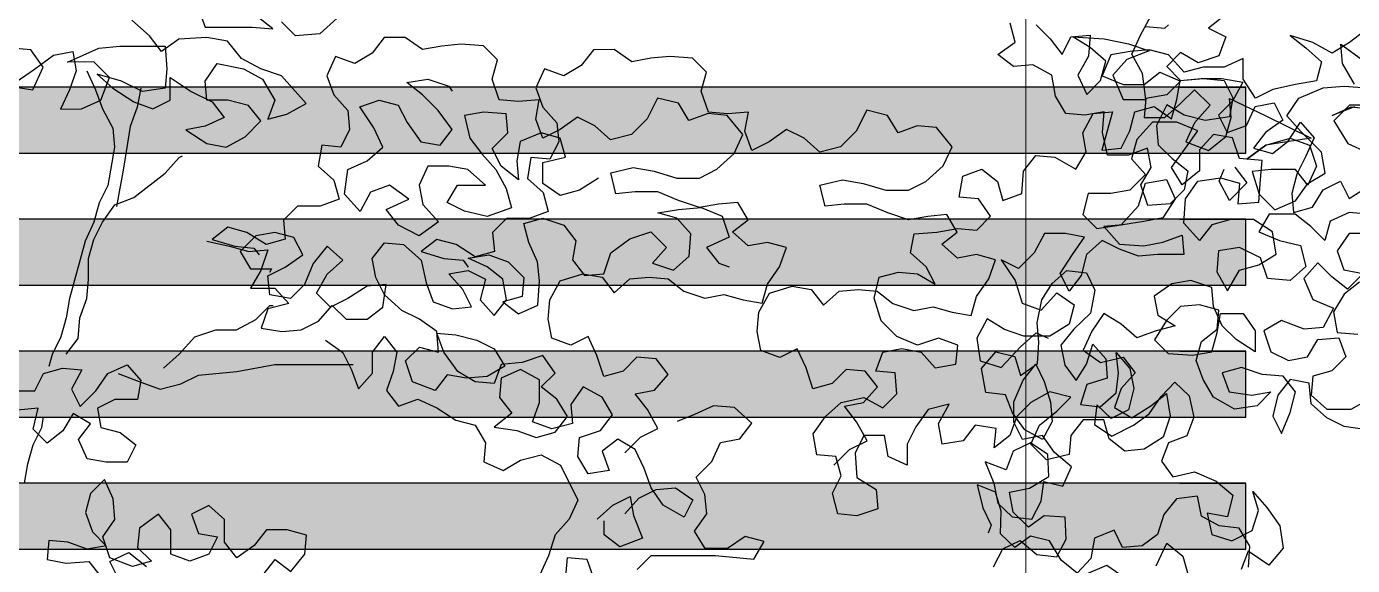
# Model space of a CAD drawing. Header units: millimetres. Extents: x 1564 to 2013, y 216 to 285.
# Drawn here: x 1611.026 to 1614.038, y 227.813 to 229.038 of the extents above; entities that cross this region are included whole.
import ezdxf

# ---------------------------------------------------------------- set-up
doc = ezdxf.new("R2010")
doc.units = ezdxf.units.MM
doc.header["$LTSCALE"] = 10
doc.layers.get('0').update_dxf_attribs({"color": 90})
doc.layers.add('CIEL', color=8, linetype='Continuous')
doc.layers.add('ÁRVORE PRESERVADA', color=252, linetype='Continuous')
doc.layers.add('COTA', color=90, linetype='Continuous', lineweight=9)

# ---------------------------------------------------------------- blocks, each defined once
blk = doc.blocks.new('A$C338F7350')
for points in [[(9.852, 10.3926), (9.8076, 10.3579), (9.857, 10.3333), (9.8373, 10.2789), (9.778, 10.2591), (9.7286, 10.2887), (9.6891, 10.2491), (9.7286, 10.2096), (9.7929, 10.2146), (9.8522, 10.2097), (9.877, 10.1603), (9.8671, 10.1059), (9.7979, 10.096), (9.7386, 10.1108), (9.6892, 10.1404), (9.6596, 10.081), (9.6646, 10.0267), (9.7041, 9.9872), (9.7486, 9.9526), (9.7388, 9.8982), (9.6993, 9.8587), (9.6351, 9.8537), (9.6152, 9.9129), (9.6448, 9.9624), (9.6349, 10.0168), (9.5806, 9.9969), (9.5212, 9.9969), (9.5064, 10.0611), (9.5112, 10.1204), (9.4569, 10.1105), (9.4025, 10.1154), (9.3728, 10.1648), (9.3629, 10.2241), (9.3085, 10.2537), (9.2541, 10.2487), (9.2096, 10.2833), (9.259, 10.3179), (9.2441, 10.3723)], [(9.3183, 10.3674), (9.3578, 10.3279), (9.3925, 10.2834), (9.4171, 10.3329), (9.4715, 10.3379), (9.4666, 10.2785), (9.437, 10.2242), (9.4618, 10.1698), (9.5013, 10.2094), (9.5161, 10.2638), (9.4715, 10.3033), (9.4221, 10.3329), (9.5111, 10.328), (9.5803, 10.3133), (9.6396, 10.2935), (9.5754, 10.2688), (9.5359, 10.2242), (9.5656, 10.1551), (9.6298, 10.1551), (9.6199, 10.2293), (9.5902, 10.2836), (9.6148, 10.338), (9.6444, 10.3924)], [(9.6296, 10.3627), (9.684, 10.3578), (9.6939, 10.3677)], [(6.4097, 10.1924), (6.469, 10.1825), (6.4986, 10.2468), (6.4639, 10.2962), (6.4096, 10.3011)], [(6.4096, 10.1973), (6.4739, 10.2418), (6.5282, 10.2814), (6.5825, 10.2914), (6.5925, 10.237), (6.5728, 10.1826), (6.5481, 10.1282), (6.6074, 10.1283), (6.6618, 10.1531), (6.6864, 10.2173), (6.6419, 10.2618), (6.5677, 10.2617), (6.6567, 10.3013), (6.716, 10.3063), (6.8445, 10.3064), (6.8495, 10.2422), (6.8446, 10.1878), (6.7803, 10.1779), (6.721, 10.2075), (6.6518, 10.2272), (6.6963, 10.1877), (6.7557, 10.1482), (6.81, 10.1285), (6.8595, 10.1532), (6.8594, 10.2175), (6.9187, 10.178), (6.9781, 10.1484), (7.0127, 10.104), (6.9584, 10.0792), (6.904, 10.0693), (6.9634, 10.0298), (7.0177, 10.0199), (7.0721, 10.0496), (7.1165, 10.0942), (7.0819, 10.1386), (7.0226, 10.1534), (6.9632, 10.1533), (6.9583, 10.2077), (6.9928, 10.2572), (7.067, 10.2424), (7.1213, 10.2128), (7.156, 10.1535), (7.1363, 10.0991), (7.1906, 10.114), (7.245, 10.1437), (7.1757, 10.2227), (7.1164, 10.2424), (7.062, 10.272), (7.0224, 10.3214), (6.9631, 10.3313), (6.884, 10.3262), (6.8346, 10.2916), (6.8, 10.3361), (6.7505, 10.3805)], [(6.9383, 10.4153), (6.9581, 10.3609), (7.0916, 10.361), (7.1509, 10.3561), (7.1064, 10.3907)], [(7.3337, 10.386), (7.2843, 10.3414), (7.2151, 10.3364), (7.1756, 10.3759)], [(1.5668, 10.3516), (1.5224, 10.317), (1.473, 10.2873), (1.4186, 10.3169), (1.3543, 10.3366), (1.3988, 10.302), (1.4433, 10.2625), (1.4285, 10.2082), (1.3692, 10.1982), (1.305, 10.1833), (1.2556, 10.1586), (1.221, 10.2129), (1.2209, 10.2722), (1.1666, 10.2475), (1.1072, 10.2474), (1.0529, 10.2325), (1.0084, 10.2819), (0.954, 10.2967), (0.8996, 10.2917), (0.8453, 10.2818), (0.8206, 10.2224), (0.8799, 10.1978), (0.9392, 10.1978), (0.9837, 10.2325), (1.043, 10.2078), (1.0035, 10.1682), (0.9442, 10.1583), (0.9393, 10.1039), (0.9986, 10.104), (1.0431, 10.1436), (1.0826, 10.1831), (1.1271, 10.1387), (1.0827, 10.0892), (1.058, 10.0348), (1.1223, 10.0102), (1.1717, 10.0498), (1.1865, 10.1042), (1.1815, 10.1585), (1.2853, 10.1092), (1.4139, 10.0451), (1.3447, 10.0351), (1.2854, 10.0252), (1.231, 9.9856), (1.2854, 10.0252), (1.3546, 10.045), (1.4089, 10.0253), (1.4288, 9.966), (1.4041, 9.9116), (1.3695, 9.956), (1.3003, 9.956), (1.2459, 9.951), (1.2657, 9.8868), (1.3103, 9.8423), (1.3695, 9.8671), (1.4041, 9.9165), (1.4535, 9.9462), (1.4436, 10.0055), (1.3842, 10.0648), (1.3446, 10.1092), (1.3792, 10.1587), (1.4483, 10.1884), (1.5076, 10.1934), (1.5719, 10.1885)], [(1.5373, 10.1341), (1.4731, 10.1094), (1.5275, 10.1341), (1.5818, 10.1292)], [(1.5373, 10.1984), (1.5026, 10.2577), (1.4976, 10.312), (1.5669, 10.2627)], [(1.5818, 10.1391), (1.5225, 10.1391), (1.4781, 10.0945), (1.5177, 10.0303), (1.5721, 10.0057)], [(8.1504, 9.1511), (8.1948, 9.1956), (8.2442, 9.2204), (8.2145, 9.2747), (8.1799, 9.3192), (8.2342, 9.3291), (8.2737, 9.3736), (8.2391, 9.4181), (8.1847, 9.423), (8.1452, 9.3834), (8.0908, 9.3685), (8.071, 9.4278), (8.0463, 9.4821), (7.9969, 9.4574), (7.9425, 9.4771), (7.9325, 9.5315), (7.9374, 9.5858), (7.967, 9.6402), (8.0313, 9.6601), (8.0856, 9.6502), (8.1203, 9.6058), (8.1647, 9.6454), (8.2191, 9.6503), (8.2735, 9.6455), (8.318, 9.6109), (8.3773, 9.5912), (8.4317, 9.6011), (8.486, 9.5863), (8.5404, 9.5765), (8.5552, 9.6309), (8.5897, 9.6803), (8.6095, 9.7347), (8.5551, 9.7495), (8.5007, 9.7396), (8.4562, 9.7791), (8.5007, 9.8137), (8.471, 9.8631), (8.4166, 9.8581), (8.3622, 9.8482), (8.3029, 9.8679), (8.2436, 9.8926), (8.1793, 9.8925), (8.125, 9.8875), (8.1101, 9.9468), (8.1743, 9.9617), (8.2336, 9.9519), (8.2979, 9.9321), (8.3622, 9.9322), (8.4116, 9.957), (8.4609, 10.0015), (8.4856, 10.0559), (8.4411, 10.1102), (8.3867, 10.1151), (8.3324, 10.0953), (8.3027, 10.1447), (8.2433, 10.1594), (8.2137, 10.1001), (8.1693, 10.0556), (8.11, 10.0407), (8.0655, 10.0802), (8.016, 10.1049), (7.9666, 10.0702), (7.9172, 10.0455), (7.8974, 10.0998), (7.9073, 10.1542), (7.8479, 10.1492), (7.7936, 10.1541), (7.7738, 10.2134), (7.7885, 10.2678), (7.749, 10.3073), (7.6847, 10.3122), (7.6303, 10.3072), (7.576, 10.2972), (7.5265, 10.3318), (7.4672, 10.3317), (7.4327, 10.2872), (7.3833, 10.2575), (7.3289, 10.2772), (7.3042, 10.2228), (7.324, 10.1685), (7.3636, 10.124), (7.3686, 10.0697), (7.3439, 10.0202), (7.2896, 10.0251), (7.2797, 9.9658), (7.3243, 9.9263), (7.3391, 9.872), (7.2848, 9.8521), (7.2205, 9.8521), (7.181, 9.8125), (7.186, 9.7581), (7.1317, 9.7433), (7.0773, 9.7778), (7.0229, 9.7926), (6.9784, 9.7579), (7.0427, 9.7382), (7.0971, 9.7333), (7.1119, 9.7136)], [(8.7441, 9.1162), (8.7886, 9.1607), (8.838, 9.1855), (8.8083, 9.2398), (8.7736, 9.2843), (8.828, 9.2942), (8.8675, 9.3387), (8.8328, 9.3832), (8.7785, 9.3881), (8.739, 9.3485), (8.6846, 9.3336), (8.6648, 9.3929), (8.64, 9.4473), (8.5906, 9.4225), (8.5362, 9.4422), (8.5263, 9.4966), (8.5312, 9.551), (8.5608, 9.6054), (8.625, 9.6252), (8.6794, 9.6154), (8.7141, 9.5709), (8.7585, 9.6105), (8.8129, 9.6155), (8.8672, 9.6106), (8.9117, 9.576), (8.9711, 9.5563), (9.0254, 9.5662), (9.0798, 9.5515), (9.1342, 9.5416), (9.149, 9.596), (9.1835, 9.6455), (9.2032, 9.6999), (9.1489, 9.7146), (9.0945, 9.7047), (9.05, 9.7442), (9.0944, 9.7788), (9.0647, 9.8282), (9.0104, 9.8232), (8.956, 9.8133), (8.8967, 9.833), (8.8374, 9.8577), (8.7731, 9.8576), (8.7187, 9.8526), (8.7039, 9.9119), (8.7681, 9.9268), (8.8274, 9.917), (8.8917, 9.8973), (8.9559, 9.8973), (9.0053, 9.9221), (9.0547, 9.9666), (9.0794, 10.021), (9.0349, 10.0753), (8.9805, 10.0802), (8.9261, 10.0604), (8.8964, 10.1098), (8.8371, 10.1246), (8.8075, 10.0652), (8.7631, 10.0207), (8.7038, 10.0058), (8.6593, 10.0453), (8.6098, 10.07), (8.5604, 10.0354), (8.511, 10.0106), (8.4912, 10.0649), (8.501, 10.1193), (8.4417, 10.1143), (8.3874, 10.1192), (8.3675, 10.1785), (8.3823, 10.2329), (8.3427, 10.2724), (8.2785, 10.2773), (8.2241, 10.2723), (8.1698, 10.2623), (8.1203, 10.2969), (8.061, 10.2968), (8.0264, 10.2523), (7.977, 10.2226), (7.9226, 10.2424), (7.898, 10.188), (7.9178, 10.1336), (7.9574, 10.0892), (7.9624, 10.0348), (7.9377, 9.9854), (7.8833, 9.9903), (7.8735, 9.9309), (7.918, 9.8914), (7.9329, 9.8371), (7.8786, 9.8173), (7.8143, 9.8172), (7.7748, 9.7776), (7.7798, 9.7233), (7.7254, 9.7084), (7.671, 9.7429), (7.6167, 9.7577), (7.5722, 9.7231), (7.6365, 9.7034), (7.6908, 9.6985), (7.7057, 9.6787)], [(1.5515, 9.6366), (1.5071, 9.602), (1.4775, 9.5525), (1.4874, 9.4932), (1.5467, 9.4883)], [(1.586, 9.775), (1.5217, 9.775), (1.4872, 9.7255), (1.507, 9.6712), (1.5614, 9.6613), (1.517, 9.6168), (1.4724, 9.6514), (1.4329, 9.6909), (1.3934, 9.6463), (1.4181, 9.5871), (1.4775, 9.5624), (1.4479, 9.508), (1.3935, 9.503), (1.3292, 9.5277), (1.2798, 9.498), (1.2996, 9.4387), (1.3491, 9.414), (1.4035, 9.4239), (1.4331, 9.4734), (1.4924, 9.4784), (1.5122, 9.424), (1.4727, 9.3845), (1.4183, 9.3696), (1.4134, 9.3152), (1.458, 9.2757), (1.5271, 9.2758), (1.5815, 9.3055)], [(1.5717, 9.2165), (1.5074, 9.2263), (1.458, 9.251), (1.4135, 9.2905), (1.4085, 9.3498), (1.3541, 9.3596), (1.3195, 9.3151), (1.3048, 9.2558), (1.3295, 9.2064), (1.3542, 9.2657), (1.3689, 9.3251), (1.3343, 9.3695), (1.275, 9.3744), (1.2157, 9.3941), (1.1613, 9.3792), (1.1811, 9.3249), (1.2454, 9.3151), (1.2997, 9.325), (1.2602, 9.2854), (1.196, 9.2755), (1.1367, 9.31), (1.107, 9.3594), (1.0871, 9.4138), (1.1019, 9.4682), (1.1464, 9.5028), (1.1513, 9.5572), (1.0969, 9.5719), (1.0425, 9.5669), (1.003, 9.5274), (0.9685, 9.473), (1.008, 9.4335), (1.0772, 9.4286), (1.1316, 9.4385), (1.1464, 9.4929), (1.1562, 9.5473), (1.2205, 9.5473), (1.2551, 9.4979), (1.2552, 9.4386), (1.2008, 9.4732), (1.1612, 9.5127), (1.1364, 9.567), (1.1314, 9.6214), (1.0721, 9.6411), (1.0177, 9.6312), (0.9684, 9.5965), (0.9783, 9.5422), (1.0277, 9.5126), (0.9734, 9.4977), (0.919, 9.4779), (0.8745, 9.5174), (0.8251, 9.547), (0.7905, 9.4975), (0.7659, 9.4431), (0.8153, 9.4086), (0.8795, 9.4235), (0.9142, 9.379), (0.8747, 9.3345), (0.855, 9.2801), (0.9044, 9.2505), (0.9588, 9.2851), (1.0032, 9.3198), (1.0131, 9.2555), (0.9934, 9.1962), (0.9391, 9.1616), (0.8847, 9.1566), (0.8402, 9.1911), (0.8253, 9.2455), (0.766, 9.2454), (0.7315, 9.2009), (0.7266, 9.1465), (0.6623, 9.1317), (0.6178, 9.1761), (0.6425, 9.2305), (0.6919, 9.2701), (0.7314, 9.3097), (0.6721, 9.3244), (0.6177, 9.2947), (0.5782, 9.2551), (0.5585, 9.2008), (0.514, 9.1661), (0.5189, 9.2205), (0.4596, 9.2303), (0.4251, 9.1858), (0.3658, 9.1759), (0.3558, 9.2352), (0.3854, 9.2896), (0.3261, 9.2747), (0.2916, 9.2252), (0.2669, 9.1758), (0.267, 9.1165), (0.2126, 9.1411), (0.2026, 9.2004), (0.1433, 9.2004), (0.1187, 9.1509), (0.1237, 9.0817), (0.1781, 9.0472), (0.1831, 8.9928), (0.1238, 8.973), (0.0694, 8.9779), (0.0545, 9.0372), (0.0792, 9.0866), (0.0643, 9.141), (0.0099, 9.1459), (0, 9.2052), (0.0345, 9.2546), (0.079, 9.2942), (0.1432, 9.3091), (0.1976, 9.2795), (0.2371, 9.3191), (0.2321, 9.3784), (0.1778, 9.3833), (0.1975, 9.4377), (0.2518, 9.4476), (0.3062, 9.4378), (0.3458, 9.3933), (0.4051, 9.4033), (0.41, 9.4576), (0.3556, 9.4774), (0.2963, 9.4575), (0.237, 9.4822), (0.1925, 9.5266), (0.1726, 9.5909), (0.1874, 9.6502), (0.2418, 9.6651), (0.2961, 9.6602), (0.3456, 9.6306), (0.3208, 9.68), (0.2763, 9.7195), (0.2861, 9.7738), (0.3504, 9.7788), (0.4097, 9.7888), (0.4641, 9.7839), (0.5036, 9.8235), (0.4689, 9.8729), (0.4145, 9.8777), (0.4244, 9.9371), (0.4787, 9.9569), (0.5232, 9.9223), (0.5381, 9.868), (0.5925, 9.8878), (0.5973, 9.9521), (0.6319, 9.9966), (0.6863, 9.9917), (0.7456, 9.9571), (0.7752, 10.0066), (0.7653, 10.0609), (0.7949, 10.1153), (0.8493, 10.1203), (0.8197, 10.0116), (0.8741, 10.0166), (0.8987, 10.066), (0.9135, 10.1204), (0.9679, 10.1353), (1.0173, 10.1007), (1.0321, 10.1551), (1.0419, 10.2095), (1.1012, 10.2145), (1.1605, 10.2145), (1.2199, 10.2047), (1.1903, 10.1503), (1.1508, 10.1107), (1.1755, 10.0613), (1.2299, 10.0811), (1.2545, 10.1355), (1.3089, 10.1455), (1.3336, 10.0961), (1.2842, 10.0614), (1.2497, 10.0169), (1.3041, 10.0021), (1.3485, 10.0368), (1.3831, 10.0912), (1.4227, 10.0467), (1.398, 9.9923), (1.3733, 9.9429), (1.3585, 9.8885), (1.3635, 9.8341), (1.4179, 9.849), (1.4475, 9.8985), (1.4969, 9.9232), (1.5217, 9.8738), (1.576, 9.9085)], [(1.5761, 9.8294), (1.5217, 9.8343), (1.4673, 9.8095), (1.4526, 9.7551), (1.413, 9.7946), (1.3685, 9.8292), (1.2943, 9.8291), (1.2647, 9.7797), (1.3241, 9.755), (1.3834, 9.7402), (1.3983, 9.6809), (1.3538, 9.6414), (1.2896, 9.6463), (1.2697, 9.7055), (1.2104, 9.7351), (1.1511, 9.7252), (1.1462, 9.6659), (1.1759, 9.6116), (1.2105, 9.6709), (1.2648, 9.6858), (1.3142, 9.7155), (1.3043, 9.7797), (1.2499, 9.8143), (1.1856, 9.8142), (1.1313, 9.7993), (1.0967, 9.7548), (1.0522, 9.8042), (1.0571, 9.8734), (1.0916, 9.9228), (1.1559, 9.9328), (1.2102, 9.918), (1.2054, 9.8587), (1.2647, 9.8637), (1.2695, 9.928), (1.2744, 9.9823), (1.2102, 9.9872), (1.1904, 10.0465), (1.136, 10.0563), (1.0965, 10.0118), (1.0965, 9.9525), (1.0471, 9.9129), (1.0174, 9.9623), (1.0569, 10.0167), (1.0915, 10.0662), (1.0322, 10.0908), (0.963, 10.0908), (0.9185, 10.0413), (0.9037, 9.9869), (0.9433, 9.9425), (0.8989, 9.898), (0.8445, 9.888), (0.7803, 9.888), (0.7655, 9.8286), (0.8051, 9.7891), (0.8743, 9.7991), (0.9236, 9.8535), (0.9433, 9.9178), (1.0026, 9.9277), (1.0274, 9.8734), (0.9929, 9.819), (0.9385, 9.809), (0.8792, 9.7991), (0.8248, 9.7941), (0.8694, 9.7447), (0.9386, 9.7398), (0.9929, 9.7498), (1.0473, 9.7696), (1.0523, 9.7152), (0.9781, 9.7152), (0.9238, 9.7102), (0.8694, 9.7299), (0.8199, 9.7546), (0.7755, 9.715), (0.7607, 9.6557), (0.7262, 9.6111), (0.7014, 9.6605), (0.736, 9.7149), (0.7705, 9.7644), (0.7161, 9.7742), (0.6568, 9.7742), (0.6272, 9.7198), (0.5828, 9.6753), (0.5333, 9.6999), (0.5729, 9.6407), (0.5927, 9.5764), (0.6471, 9.5567), (0.6916, 9.6062), (0.741, 9.5716), (0.7262, 9.5172), (0.6719, 9.4826), (0.5978, 9.4825), (0.5434, 9.5022), (0.4939, 9.5318), (0.4643, 9.4775), (0.4743, 9.4132), (0.5336, 9.3935), (0.5879, 9.4529), (0.6324, 9.4924), (0.667, 9.4776)], [(6.6221, 10.237), (6.6469, 10.1827), (6.6667, 10.1283), (6.6964, 10.074), (6.7014, 10.0196), (6.6817, 9.9109), (6.6571, 9.8614), (6.6423, 9.8071), (6.6176, 9.7527), (6.5733, 9.5895), (6.5635, 9.5352), (6.5487, 9.4808), (6.524, 9.4313), (6.5142, 9.3967)], [(8.0755, 9.9319), (8.0212, 9.8973), (7.9668, 9.8824), (7.9174, 9.917), (7.9173, 9.9763), (7.9815, 9.9912), (7.9667, 10.0455), (7.9123, 10.0603), (7.853, 10.0355), (7.8432, 9.9812), (7.8482, 9.9268), (7.7987, 9.9663), (7.7739, 10.0157), (7.8184, 10.0602), (7.8134, 10.1146), (7.7491, 10.1195), (7.6948, 10.1095), (7.7097, 10.0453), (7.7443, 10.0008), (7.7839, 9.9564), (7.8136, 9.902), (7.8285, 9.8477), (7.7593, 9.8229), (7.695, 9.8377), (7.6456, 9.8624), (7.6752, 9.9118), (7.7543, 9.9119), (7.7048, 9.9563), (7.6504, 9.9661), (7.5911, 9.9661), (7.5664, 9.9117), (7.5764, 9.8573), (7.6209, 9.808), (7.5666, 9.7684), (7.5072, 9.798), (7.4726, 9.8424), (7.5368, 9.8721), (7.4824, 9.9116), (7.4281, 9.8918), (7.3985, 9.8374), (7.3539, 9.8868), (7.3638, 9.956), (7.4181, 9.9808), (7.4626, 10.0203), (7.4378, 10.0747), (7.3982, 10.134), (7.4525, 10.1538), (7.5069, 10.139), (7.5317, 10.0896), (7.5713, 10.0353), (7.6256, 10.0254), (7.6602, 10.0699), (7.6206, 10.1243), (7.5761, 10.1687), (7.5316, 10.2033), (7.5909, 10.2132), (7.6502, 10.1935), (7.6601, 10.1787)], [(6.7754, 10.1878), (6.7656, 10.1334), (6.7458, 10.079), (6.7262, 9.9604), (6.7065, 9.8516)], [(6.5636, 9.4314), (6.5981, 9.4759), (6.603, 9.5352), (6.6227, 9.5896), (6.6276, 9.644), (6.6276, 9.7033), (6.6423, 9.7576), (6.667, 9.8071), (6.7016, 9.8565), (6.7559, 9.8764), (6.8448, 9.9456), (6.8843, 9.9902), (6.8942, 9.9951)], [(9.8821, 9.9626), (9.9167, 9.9182), (9.8673, 9.8687), (9.8376, 9.923), (9.8524, 9.9576)], [(8.1505, 8.9781), (8.19, 9.0226), (8.2394, 9.0474), (8.2938, 9.0524), (8.3432, 9.0178), (8.3186, 8.9684), (8.2592, 9.0029), (8.2246, 9.0523), (8.2048, 9.1067), (8.18, 9.161), (8.1305, 9.1906), (8.0861, 9.156), (8.1059, 9.1016), (8.0466, 9.0917), (8.0169, 9.1411), (8.0218, 9.1955), (8.0811, 9.2153), (8.1157, 9.2598), (8.086, 9.3092), (8.0316, 9.3388), (7.997, 9.2893), (8.002, 9.235), (7.9427, 9.2201), (7.8883, 9.2398), (7.908, 9.2942), (7.908, 9.3585), (7.8536, 9.3881), (7.7992, 9.3633), (7.7943, 9.3089), (7.829, 9.2645), (7.7796, 9.2249), (7.8439, 9.2151), (7.8982, 9.1953), (7.9526, 9.2102), (7.9872, 9.2547), (7.9575, 9.3041), (7.9129, 9.3387), (7.9524, 9.3783), (7.9178, 9.4277), (7.8585, 9.4078), (7.7992, 9.4028), (7.7795, 9.3485), (7.7251, 9.3533), (7.6757, 9.383), (7.6361, 9.4373), (7.6163, 9.4916), (7.6706, 9.4867), (7.7299, 9.472), (7.7794, 9.4473), (7.8091, 9.3979), (7.7597, 9.3682), (7.7004, 9.3632), (7.646, 9.373), (7.6115, 9.3285), (7.5472, 9.3532), (7.5274, 9.4125), (7.5669, 9.4521), (7.6212, 9.4373), (7.6162, 9.4966), (7.5668, 9.5311), (7.5173, 9.5558), (7.4679, 9.6002), (7.4431, 9.6496), (7.4332, 9.704), (7.4677, 9.7485), (7.5221, 9.7436), (7.5716, 9.6992), (7.5865, 9.6349), (7.6063, 9.5806), (7.6607, 9.5609), (7.715, 9.5659), (7.6903, 9.6153), (7.6507, 9.6597), (7.7051, 9.6696), (7.7545, 9.645), (7.7397, 9.5857), (7.7793, 9.5412), (7.8139, 9.5857), (7.8039, 9.645), (7.7594, 9.6796), (7.705, 9.7042), (7.7643, 9.7142), (7.8187, 9.6945), (7.8632, 9.65), (7.8583, 9.5957), (7.804, 9.5808), (7.8485, 9.5462), (7.9028, 9.571), (7.9077, 9.6402), (7.9027, 9.6945), (7.878, 9.7489), (7.8631, 9.8032), (7.9174, 9.8181), (7.9768, 9.7984), (8.0114, 9.754), (8.0016, 9.6996), (8.0362, 9.6551), (8.0906, 9.6601), (8.1103, 9.7194), (8.1646, 9.759), (8.2239, 9.7789), (8.2684, 9.7344), (8.2289, 9.6899), (8.2883, 9.6702), (8.3327, 9.7098), (8.3376, 9.774), (8.298, 9.8185), (8.2436, 9.8332), (8.3029, 9.8432), (8.3672, 9.8482), (8.4265, 9.8235), (8.4463, 9.7642), (8.3821, 9.7345), (8.4168, 9.6901), (8.4464, 9.6802)], [(6.9636, 9.753), (7.0279, 9.7382), (7.0823, 9.7234), (7.1366, 9.7284), (7.1169, 9.6691), (7.0873, 9.6197), (7.1565, 9.6197), (7.1961, 9.5753), (7.1368, 9.5604), (7.1171, 9.506), (7.1764, 9.4962), (7.2307, 9.5012), (7.2801, 9.5259), (7.3196, 9.5704), (7.3592, 9.5309), (7.4185, 9.531), (7.463, 9.5656), (7.4728, 9.6299), (7.4184, 9.6249), (7.3641, 9.5903), (7.3147, 9.5655), (7.2751, 9.605), (7.3047, 9.6594), (7.3492, 9.699), (7.3047, 9.7385), (7.2652, 9.689), (7.2405, 9.6297), (7.201, 9.5901), (7.1417, 9.5999), (7.1367, 9.6543), (7.1861, 9.6791), (7.2355, 9.7137), (7.2107, 9.7631), (7.1563, 9.7779), (7.102, 9.7679), (7.0575, 9.7234), (7.0872, 9.674), (7.1466, 9.6741), (7.1416, 9.6642)], [(9.1971, 8.8281), (9.224, 8.8791), (9.2731, 8.9029), (9.3207, 8.8624), (9.3767, 8.8557), (9.4037, 8.9067), (9.401, 8.9685), (9.3408, 8.9726), (9.2968, 8.9403), (9.2534, 8.9834), (9.2423, 9.0402), (9.299, 9.0513), (9.354, 9.0845), (9.3513, 9.1464), (9.3021, 9.1802), (9.253, 9.1563), (9.2328, 9.1037), (9.1734, 9.1256), (9.1981, 9.0655), (9.2093, 9.0087), (9.2501, 8.9698), (9.306, 8.9632), (9.333, 9.0141), (9.3397, 9.0701), (9.3939, 9.0567), (9.4184, 9.1118), (9.3708, 9.1524), (9.3359, 9.2006), (9.2791, 9.1894), (9.2553, 9.2385), (9.2551, 9.2962), (9.2812, 9.3581), (9.3176, 9.4031), (9.3414, 9.354), (9.3594, 9.2956), (9.3638, 9.2405), (9.3368, 9.1896), (9.2859, 9.2166), (9.251, 9.2648), (9.2313, 9.3165), (9.1754, 9.3231), (9.1633, 9.3909), (9.2039, 9.4384), (9.2582, 9.425), (9.2736, 9.3708), (9.3218, 9.4057), (9.3259, 9.4659), (9.3215, 9.521), (9.334, 9.5863), (9.3636, 9.633), (9.405, 9.6695), (9.461, 9.6629), (9.4848, 9.6138), (9.4723, 9.5485), (9.4249, 9.5026), (9.3886, 9.4576), (9.3998, 9.4008), (9.4321, 9.3568), (9.4617, 9.4035), (9.4793, 9.4604), (9.5159, 9.4189), (9.5203, 9.3639), (9.4618, 9.3459), (9.4442, 9.2891), (9.5001, 9.2824), (9.5458, 9.3215), (9.5524, 9.3775), (9.5455, 9.4368), (9.5846, 9.3912), (9.5958, 9.3344), (9.5807, 9.2733), (9.5316, 9.2495), (9.4908, 9.2883), (9.4842, 9.2324), (9.5334, 9.1986), (9.5952, 9.2301), (9.6392, 9.2625), (9.673, 9.3117), (9.7118, 9.3525), (9.7526, 9.3136), (9.7664, 9.2526), (9.7462, 9.2), (9.6945, 9.1804), (9.6743, 9.1278), (9.7066, 9.0838), (9.7676, 9.0975), (9.8296, 9.0714), (9.8772, 9.0308), (9.8621, 8.9698), (9.8035, 8.9806), (9.8173, 8.9196), (9.8741, 8.902), (9.9317, 8.931), (9.9493, 8.9878), (9.9339, 9.042), (9.973, 8.9964), (10.0105, 8.9439), (10.02, 8.8804), (9.9794, 8.8328), (9.9208, 8.8725), (9.9006, 8.8199)], [(6.8404, 9.3921), (6.8848, 9.4317), (6.9293, 9.4811), (6.9886, 9.5009), (7.0479, 9.501), (7.1022, 9.5307), (7.1417, 9.5703), (7.1516, 9.5703)], [(6.4154, 9.3274), (6.4747, 9.3275), (6.4994, 9.3769), (6.5537, 9.3918), (6.6081, 9.3869), (6.5785, 9.3325), (6.6032, 9.2831), (6.6477, 9.3277), (6.6822, 9.3771), (6.7366, 9.4019), (6.7762, 9.3574), (6.7663, 9.303), (6.7021, 9.303), (6.6527, 9.2782), (6.6626, 9.2239), (6.717, 9.2091), (6.7615, 9.1745), (6.7368, 9.1251), (6.6775, 9.125), (6.6231, 9.1349), (6.5984, 9.1892), (6.6329, 9.2337), (6.5835, 9.2633), (6.5539, 9.2139), (6.5094, 9.1793), (6.4699, 9.2188), (6.4846, 9.2781), (6.4253, 9.2731)], [(7.3, 9.4716), (7.3494, 9.437), (7.3742, 9.3876), (7.394, 9.3333), (7.4335, 9.3778), (7.4334, 9.4371), (7.468, 9.4816), (7.5026, 9.4372), (7.4928, 9.3828), (7.4731, 9.3284), (7.5077, 9.284), (7.5621, 9.3038), (7.6164, 9.2791), (7.6708, 9.2446), (7.7252, 9.2298), (7.7549, 9.1804), (7.75, 9.126), (7.8044, 9.1014), (7.8538, 9.1311), (7.9131, 9.1459), (7.9675, 9.1163), (8.017, 9.0175), (7.9924, 8.9631), (7.9529, 8.9186), (7.9332, 8.8593), (7.9085, 8.8049)], [(7.9826, 8.8), (7.9875, 8.8544), (8.0419, 8.8495), (8.0617, 8.7952)], [(8.1853, 8.82), (8.2248, 8.8596), (8.4076, 8.8597), (8.5164, 8.8499), (8.546, 8.8994), (8.4916, 8.9142), (8.4422, 8.8795), (8.378, 8.8795), (8.3483, 8.9289), (8.3828, 8.9783), (8.3778, 9.0327), (8.3531, 9.0821), (8.3975, 9.1266), (8.4222, 9.181), (8.4765, 9.1909), (8.5111, 9.2355), (8.4616, 9.2799), (8.4023, 9.2848), (8.348, 9.26), (8.2985, 9.2402)], [(6.7119, 9.3771), (6.7762, 9.3525), (6.8305, 9.3328), (6.8898, 9.3476), (6.9392, 9.3724), (7.048, 9.3824), (7.1567, 9.4023), (7.3791, 9.4025)], [(6.4453, 9.0655), (6.4551, 9.1199), (6.4699, 9.1743), (6.4946, 9.2237), (6.4995, 9.2534)], [(7.1226, 8.8042), (7.1572, 8.8487), (7.2017, 8.8141), (7.2412, 8.8636), (7.2461, 8.918), (7.1917, 8.9328), (7.1324, 8.9327), (7.0978, 8.8882), (7.0485, 8.8535), (7.0138, 8.898), (7.0138, 8.9622), (6.9692, 9.0017), (6.9198, 8.977), (6.9397, 8.9226), (6.994, 8.9128), (6.9694, 8.8634), (6.915, 8.8435), (6.8606, 8.8633), (6.8606, 8.9324), (6.8259, 8.9769), (6.7716, 8.9373), (6.7667, 8.8829), (6.8063, 8.8434), (6.7519, 8.8286), (6.6877, 8.8532), (6.6678, 8.9125), (6.7024, 8.962), (6.6974, 9.0213), (6.6726, 9.0756), (6.6331, 9.036), (6.6183, 8.9817), (6.6382, 8.9273), (6.6777, 8.8878), (6.6234, 8.8779), (6.569, 8.8976), (6.5146, 8.9025), (6.5097, 8.8481), (6.5641, 8.8383), (6.6284, 8.8433), (6.663, 8.7988)], [(6.7124, 8.7939), (6.6877, 8.8433), (6.742, 8.8681), (6.7915, 8.8286)], [(9.9209, 8.8267), (9.925, 8.8868), (9.8944, 8.9376), (9.8384, 8.9443), (9.7875, 8.9712), (9.7763, 9.028), (9.717, 9.0211), (9.6807, 8.976), (9.663, 8.9192), (9.619, 8.8869), (9.5639, 8.8825), (9.5401, 8.9316), (9.4842, 8.9094), (9.4733, 8.8509), (9.4345, 8.8101), (9.3894, 8.8464), (9.3562, 8.9014), (9.3019, 8.9148), (9.258, 8.8825), (9.2172, 8.9214), (9.2187, 8.9858), (9.2033, 9.04), (9.1507, 9.0602), (9.167, 8.995), (9.1908, 8.9459), (9.1816, 8.923)], [(8.0714, 8.9632), (8.1159, 9.0028), (8.1653, 9.0276), (8.1752, 8.9732), (8.2, 8.909), (8.1358, 8.8842), (8.0913, 8.9187), (8.0912, 8.9583)], [(9.4548, 8.8051), (9.5192, 8.8324), (9.5684, 8.7986)], [(9.659, 8.8302), (9.6894, 8.8947), (9.7344, 8.8584), (9.7498, 8.8042)]]:
    blk.add_lwpolyline(points)

msp = doc.modelspace()

# ---------------------------------------------------------------- hatches: boundary and pattern name
at = {"layer": 'CIEL'}
for points in [[(1610.1708, 228.9), (1610.1708, 228.75), (1613.7958, 228.75), (1613.7958, 228.9)], [(1610.1708, 228.6), (1610.1708, 228.45), (1613.7958, 228.45), (1613.7958, 228.6)], [(1610.1708, 228.3), (1610.1708, 228.15), (1613.7958, 228.15), (1613.7958, 228.3)], [(1610.1708, 228), (1610.1708, 227.85), (1613.7958, 227.85), (1613.7958, 228)]]:
    msp.add_hatch(color=256, dxfattribs=at).paths.add_polyline_path(points)

# ---------------------------------------------------------------- linework, layer by layer
for p, q in [((1613.6458, 228.9), (1613.7958, 228.9)), ((1613.6458, 228.6), (1613.7958, 228.6)), ((1613.6458, 228.3), (1613.7958, 228.3)), ((1613.6458, 228), (1613.7958, 228))]:
    msp.add_line(p, q, dxfattribs=at)
for points in [[(1610.1708, 228.9), (1610.1708, 228.75), (1613.7958, 228.75), (1613.7958, 228.9)], [(1610.1708, 228.6), (1610.1708, 228.45), (1613.7958, 228.45), (1613.7958, 228.6)], [(1610.1708, 228.3), (1610.1708, 228.15), (1613.7958, 228.15), (1613.7958, 228.3)], [(1610.1708, 228), (1610.1708, 227.85), (1613.7958, 227.85), (1613.7958, 228)]]:
    msp.add_lwpolyline(points, close=True, dxfattribs=at)
at = {"layer": 'COTA'}
msp.add_line((1613.2958, 243.95), (1613.2958, 220.7), dxfattribs=at)

# ---------------------------------------------------------------- block references
at = {"layer": 'ÁRVORE PRESERVADA', "xscale": 0.7999999999999545, "yscale": 0.8000000000001819, "zscale": 0.8}
for p in [(1605.8648, 220.7475), (1612.8132, 220.7475)]:
    msp.add_blockref('A$C338F7350', p, dxfattribs=at)

doc.saveas('drawing.dxf')
